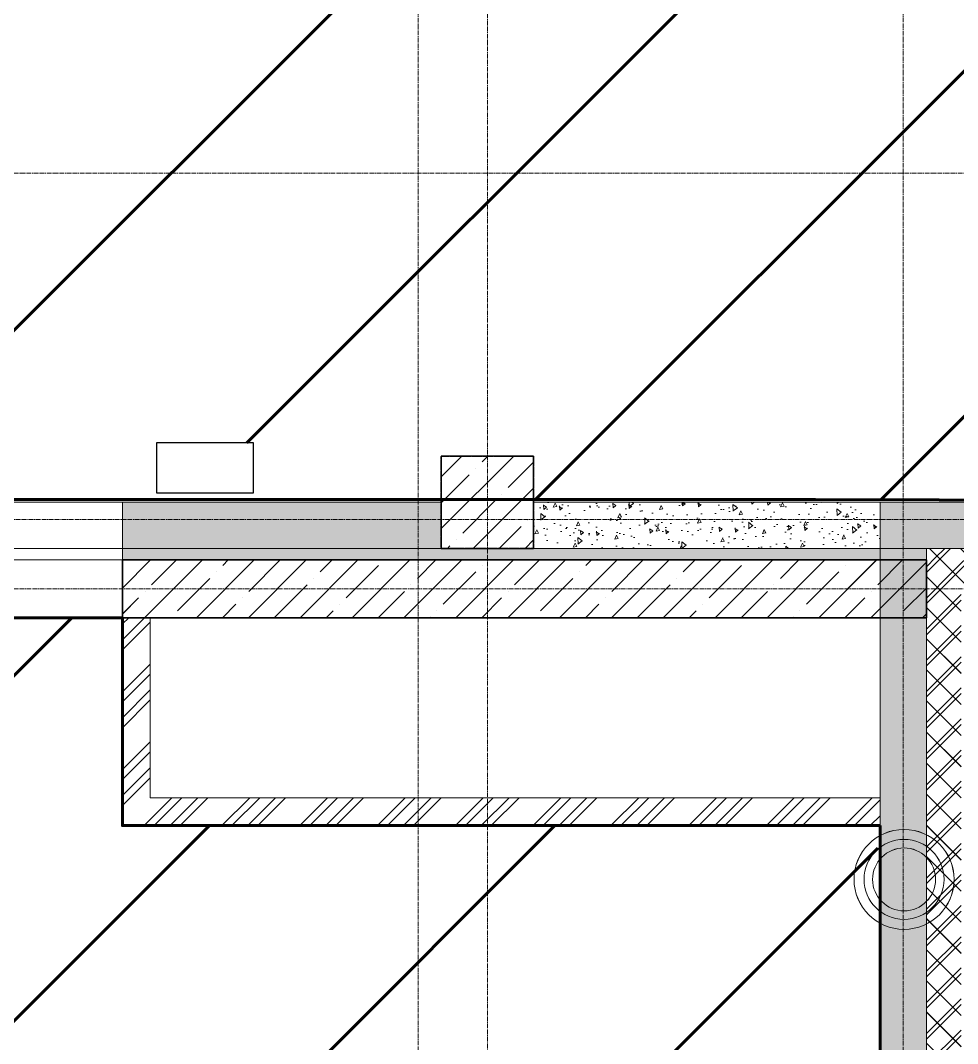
# Model space of a CAD drawing. Header units: millimetres. Extents: x 470010 to 1231400, y -134005 to 421770.
# Drawn here: x 689152 to 693208, y -27180 to -22750 of the extents above; entities that cross this region are included whole.
import ezdxf
from ezdxf.enums import TextEntityAlignment as Align

# ---------------------------------------------------------------- set-up
doc = ezdxf.new("R2010")
doc.units = ezdxf.units.MM
doc.linetypes.add('CENTER2', pattern=[28.575, 19.05, -3.175, 3.175, -3.175])
doc.linetypes.add('HIDDEN2', pattern=[4.7625, 3.175, -1.5875])
doc.layers.get('Defpoints').update_dxf_attribs({"color": 140})
for name, color, linetype, lineweight in [('0) шп потолок', 3, 'Continuous', 60), ('АР_Колонны', 70, 'Continuous', 30), ('АР_Стены ЖБ', 7, 'Continuous', 35), ('АР_Стены кирпич', 32, 'Continuous', 20), ('АР_Стены ПЕНОблок', 52, 'Continuous', 20), ('АР_Стены_дефшов', 4, 'Continuous', 0), ('АР_Утеплитель', 31, 'Continuous', 0), ('АР_Штриховка', 8, 'Continuous', 0)]:
    doc.layers.add(name, color=color, linetype=linetype, lineweight=lineweight)
doc.layers.add('АР_Делит', color=120, linetype='Continuous', lineweight=0, plot=False)
doc.layers.add('РД_Проем', color=230, linetype='Continuous', lineweight=0, plot=False)
doc.layers.add('МАГНИТЫ', color=7, linetype='Continuous', lineweight=30, true_color=0xd100d1)
doc.layers.add('РД_Оси_100', color=7, linetype='Continuous', lineweight=0, true_color=0x525252)
doc.layers.add('РД_Витраж_вн', color=7, linetype='Continuous', true_color=0x148aff)
doc.layers.add('РД_проем_инж перемыч_подсчет', color=50, linetype='Continuous', plot=False)
doc.styles.add('style1', font='ARIALN.TTF')

# ---------------------------------------------------------------- blocks, each defined once
blk = doc.blocks.new('СОШ_2200_АР_ОСИ_М100_28.05.24')
at = {"layer": 'РД_Оси_100', "color": 251, "linetype": 'CENTER2', "true_color": 0x636466}
blk.add_line((20100, -6155), (20100, 139938.679), dxfattribs=at)
for points in [[(17850, 139938.679), (18000, 139538.679), (18000, -6194.092)], [(18300, -6196.31), (18300, 139538.679), (18450, 139938.679)], [(119910, 70200), (-5954.958, 70200)], [(95715.503, 68700), (-5454.958, 68700), (-5954.958, 68850)], [(78274.959, 68400), (-5454.958, 68400), (-5954.958, 68250)]]:
    blk.add_lwpolyline(points, dxfattribs=at)
blk = doc.blocks.new('A$C9108343f')
at = {"layer": 'АР_Штриховка', "linetype": 'Continuous', "lineweight": 0, "true_color": 0x000000}
h = blk.add_hatch(dxfattribs=at)
h.set_pattern_fill('AR-CONC', color=18, angle=45, style=0)
h.set_pattern_definition([(95, (-63444.08, -115658.25), (140.09465, 117.55338), [19.05, -209.55]), (40, (-63444.08, -115658.25), (-160.01845, 110.17673), [15.24, -167.64058]), (145.45144, (-63432.4, -115648.45), (-19.9238, 227.7301), [16.19001, -178.09024]), (91.1842, (-63480, -115622.33), (221.41024, 161.95341), [28.575, -314.325]), (141.63556, (-63461.55, -115608.83), (-7.08662, 342.82676), [24.28502, -267.1356]), (36.18415, (-63480, -115622.33), (-7.0866, 342.82676), [22.85997, -251.45973]), (66, (-63453.06, -115613.35), (179.51998, 34.89515), [19.05, -209.55]), (11, (-63453.06, -115613.35), (-86.53993, 173.9412), [15.24, -167.64]), (116.451445, (-63438.1, -115610.44), (92.98005, 208.83634), [16.19001, -178.08994]), (82.5, (-63444.08, -115658.25), (-57.60547, 61.973414), [0, -165.608, 0, -170.18, 0, -168.275]), (52.5, (-63444.08, -115658.25), (-23.589727, 118.087), [0, -97.028, 0, -161.798, 0, -64.135]), (12.5, (-63484.135, -115698.3), (99.927863, 91.826196), [0, -63.5, 0, -198.12, 0, -262.89]), (2.5, (-63502.1, -115716.26), (86.763904, 122.72239), [0, -82.55, 0, -131.572, 0, -186.69])])
h.paths.add_polyline_path([(25255, 75330), (25255, 75530), (23875, 75530), (23875, 75330)], flags=0)
h.paths.add_polyline_path([(21875, 75330), (21875, 75530), (19880, 75530), (19880, 75330)], flags=0)
h = blk.add_hatch(dxfattribs=at)
h.set_pattern_fill('AR-CONC', color=18, angle=45, style=0)
h.set_pattern_definition([(95, (-63444.08, -115658.25), (140.09465, 117.55338), [19.05, -209.55]), (40, (-63444.08, -115658.25), (-160.01845, 110.17673), [15.24, -167.64058]), (145.45144, (-63432.4, -115648.45), (-19.9238, 227.7301), [16.19001, -178.09024]), (91.1842, (-63480, -115622.33), (221.41024, 161.95341), [28.575, -314.325]), (141.63556, (-63461.55, -115608.83), (-7.08662, 342.82676), [24.28502, -267.1356]), (36.18415, (-63480, -115622.33), (-7.0866, 342.82676), [22.85997, -251.45973]), (66, (-63453.06, -115613.35), (179.51998, 34.89515), [19.05, -209.55]), (11, (-63453.06, -115613.35), (-86.53993, 173.9412), [15.24, -167.64]), (116.451445, (-63438.1, -115610.44), (92.98005, 208.83634), [16.19001, -178.08994]), (82.5, (-63444.08, -115658.25), (-57.60547, 61.973414), [0, -165.608, 0, -170.18, 0, -168.275]), (52.5, (-63444.08, -115658.25), (-23.589727, 118.087), [0, -97.028, 0, -161.798, 0, -64.135]), (12.5, (-63484.135, -115698.3), (99.927863, 91.826196), [0, -63.5, 0, -198.12, 0, -262.89]), (2.5, (-63502.1, -115716.26), (86.763904, 122.72239), [0, -82.55, 0, -131.572, 0, -186.69])])
h.paths.add_polyline_path([(27155, 75330), (27155, 75530), (25655, 75530), (25655, 75330)], flags=0)
h = blk.add_hatch(dxfattribs=at)
h.set_pattern_fill('AR-CONC', color=18, style=0)
h.set_pattern_definition([(50, (-63444.08, -115658.25), (182.18467, -15.93909), [19.05, -209.55]), (355, (-63444.08, -115658.25), (-35.24342, 191.05685), [15.24, -167.64058]), (100.451445, (-63428.9, -115659.58), (146.94125, 175.11775), [16.19001, -178.09024]), (46.1842, (-63444.08, -115607.45), (271.07904, -42.04233), [28.575, -314.325]), (96.63556, (-63421.5, -115610.95), (237.40413, 247.42612), [24.28502, -267.1356]), (351.18415, (-63444.08, -115607.45), (237.40413, 247.42612), [22.85997, -251.45973]), (21, (-63418.68, -115620.15), (151.61439, -102.2652), [19.05, -209.55]), (326, (-63418.68, -115620.15), (61.80203, 184.18797), [15.24, -167.64]), (71.451445, (-63406.05, -115628.67), (213.41642, 81.92277), [16.19001, -178.08994]), (37.5, (-63444.08, -115658.25), (3.088603, 84.555039), [0, -165.608, 0, -170.18, 0, -168.275]), (7.5, (-63444.08, -115658.25), (66.819663, 100.180575), [0, -97.028, 0, -161.798, 0, -64.135]), (327.5, (-63500.725, -115658.25), (135.590595, -5.728744), [0, -63.5, 0, -198.12, 0, -262.89]), (317.5, (-63526.13, -115658.25), (148.12918, 25.42649), [0, -82.55, 0, -131.572, 0, -186.69])])
h.paths.add_polyline_path([(52655, 75330), (52855, 75530), (27155, 75530), (27355, 75330)], flags=0)
h = blk.add_hatch(dxfattribs=at)
h.set_pattern_fill('AR-CONC', color=18, angle=-360, style=0)
h.set_pattern_definition([(50, (-63444.08, -115658.25), (182.18467, -15.93909), [19.05, -209.55]), (355, (-63444.08, -115658.25), (-35.24342, 191.05685), [15.24, -167.64058]), (100.45144, (-63428.9, -115659.58), (146.94125, 175.11775), [16.19001, -178.09024]), (46.1842, (-63444.08, -115607.45), (271.07904, -42.04233), [28.575, -314.325]), (96.63556, (-63421.5, -115610.95), (237.40413, 247.42612), [24.28502, -267.1356]), (351.18415, (-63444.08, -115607.45), (237.40413, 247.42612), [22.85997, -251.45973]), (21, (-63418.68, -115620.15), (151.61439, -102.2652), [19.05, -209.55]), (326, (-63418.68, -115620.15), (61.80203, 184.18797), [15.24, -167.64]), (71.451445, (-63406.05, -115628.67), (213.41642, 81.92277), [16.19001, -178.08994]), (37.5, (-63444.08, -115658.25), (3.088603, 84.555039), [0, -165.608, 0, -170.18, 0, -168.275]), (7.5, (-63444.08, -115658.25), (66.819663, 100.180575), [0, -97.028, 0, -161.798, 0, -64.135]), (327.5, (-63500.725, -115658.25), (135.590595, -5.728744), [0, -63.5, 0, -198.12, 0, -262.89]), (317.5, (-63526.13, -115658.25), (148.12918, 25.42649), [0, -82.55, 0, -131.572, 0, -186.69])])
h.paths.add_polyline_path([(27355, 75330), (27155, 75530), (27155, 40455), (27355, 40455)], flags=0)
h = blk.add_hatch(dxfattribs=at)
h.set_pattern_fill('HONEY', color=18, scale=10, angle=-360, style=0)
h.set_pattern_definition([(5e-12, (-63444.083, -115658.25), (47.625, 27.4963065), [31.75, -63.5]), (120, (-63444.083, -115658.25), (-47.625, 27.4963066), [31.75, -63.5]), (60, (-63444.083, -115658.25), (1e-07, 54.992613), [-63.5, 31.75])])
h.paths.add_polyline_path([(19880, 75330), (19930, 75280), (21875, 75280), (21875, 75330)], flags=0)
h.paths.add_polyline_path([(23875, 75330), (23875, 75280), (27355, 75280), (27355, 75330)], flags=0)
h = blk.add_hatch(dxfattribs=at)
h.set_pattern_fill('ANSI37', color=18, scale=30, style=0)
h.set_pattern_definition([(45, (-63444.08, -115658.25), (-67.35192, 67.35192), []), (135, (-63444.08, -115658.25), (-67.35192, -67.35192), [])])
h.paths.add_polyline_path([(52505, 75180), (52655, 75330), (27355, 75330), (27505, 75180)], flags=0)
h = blk.add_hatch(dxfattribs=at)
h.set_pattern_fill('ANSI37', color=18, scale=30, angle=-360, style=0)
h.set_pattern_definition([(45, (-63444.08, -115658.25), (-67.35192, 67.35192), []), (135, (-63444.08, -115658.25), (-67.35192, -67.35192), [])])
h.paths.add_polyline_path([(27505, 75180), (27355, 75330), (27355, 40455), (27505, 40455)], flags=0)
h = blk.add_hatch(dxfattribs=at)
h.set_pattern_fill('ANSI32', color=18, scale=25, style=0)
h.set_pattern_definition([(45, (-63444.08, -115658.25), (-168.3798, 168.3798), []), (45, (-63331.83, -115658.25), (-168.3798, 168.3798), [])])
h.paths.add_polyline_path([(23875, 74130), (23995, 74250), (23995, 75030), (23875, 75030)], flags=0)
h = blk.add_hatch(dxfattribs=at)
h.set_pattern_fill('ANSI32', color=18, scale=25, angle=360, style=0)
h.set_pattern_definition([(45, (-63444.08, -115658.25), (-168.3798, 168.3798), []), (45, (-63331.83, -115658.25), (-168.3798, 168.3798), [])])
h.paths.add_polyline_path([(27155, 74130), (27155, 74250), (23995, 74250), (23875, 74130)], flags=0)
at = {"layer": '0) шп потолок'}
for points in [[(19880, 85035), (19880, 75541.2), (26875, 75541.2)], [(26875, 84175), (32335, 84175), (32335, 78235), (34655, 78235), (34655, 75830), (34555, 75830), (34555, 75530), (31555, 75530), (31555, 75730), (31155, 75730), (31155, 75530), (26875, 75541.2)], [(21100, 70530), (21100, 75030), (23875, 75030)], [(23875, 75030), (23875, 74130), (27155, 74130)], [(27155, 74130), (27155, 70530)]]:
    blk.add_lwpolyline(points, dxfattribs=at)
at = {"layer": 'АР_Делит', "color": 18, "true_color": 0x000000}
for radius in [216.3, 173, 136.2]:
    blk.add_circle((27258.3, 73896.9), radius, dxfattribs=at)
at = {"layer": 'АР_Колонны', "color": 18, "linetype": 'HIDDEN2', "lineweight": 25, "true_color": 0x000000}
for p, q in [((25255, 75730), (25655, 75730)), ((25255, 75330), (25255, 75730)), ((25655, 75730), (25655, 75330)), ((25655, 75330), (25255, 75330))]:
    blk.add_line(p, q, dxfattribs=at)
at = {"layer": 'АР_Колонны', "color": 18, "linetype": 'Continuous', "lineweight": 15, "true_color": 0x000000}
for p, q in [((25655, 75730), (25255, 75730)), ((25255, 75730), (25255, 75330)), ((25655, 75730), (25255, 75730)), ((25255, 75730), (25255, 75330)), ((25655, 75330), (25655, 75730)), ((25655, 75330), (25655, 75730)), ((25255, 75330), (25655, 75330)), ((25255, 75330), (25655, 75330))]:
    blk.add_line(p, q, dxfattribs=at)
at = {"layer": 'АР_Стены ЖБ', "color": 18, "linetype": 'Continuous', "lineweight": 30, "true_color": 0x000000}
for p, q in [((25655, 75730), (25255, 75730)), ((25255, 75730), (25255, 75330)), ((25655, 75330), (25655, 75730)), ((25255, 75330), (25655, 75330))]:
    blk.add_line(p, q, dxfattribs=at)
at = {"layer": 'АР_Стены ЖБ', "color": 18, "linetype": 'Continuous', "lineweight": 35, "true_color": 0x000000}
for p, q in [((27355, 75280), (23875, 75280)), ((23875, 75280), (23875, 75030)), ((27355, 75030), (27355, 75280)), ((23875, 75030), (27355, 75030))]:
    blk.add_line(p, q, dxfattribs=at)
at = {"layer": 'АР_Стены кирпич', "color": 18, "linetype": 'Continuous', "lineweight": 20, "true_color": 0x000000}
for p, q in [((23995, 75030), (23875, 75030)), ((23875, 75030), (23875, 74130)), ((23995, 74250), (23995, 75030)), ((27155, 74250), (23995, 74250)), ((27155, 74130), (27155, 74250)), ((23875, 74130), (27155, 74130))]:
    blk.add_line(p, q, dxfattribs=at)
at = {"layer": 'АР_Стены ПЕНОблок', "color": 18, "linetype": 'Continuous', "lineweight": 20, "true_color": 0x000000}
for p, q in [((25255, 75530), (23875, 75530)), ((23875, 75530), (23875, 75330)), ((25255, 75330), (25255, 75530)), ((27155, 75530), (25655, 75530)), ((25655, 75530), (25655, 75330)), ((52855, 75530), (27155, 75530)), ((27155, 75530), (27155, 40455)), ((27155, 75330), (27155, 75530)), ((23875, 75330), (25255, 75330)), ((25655, 75330), (27155, 75330)), ((27355, 75330), (52655, 75330)), ((27355, 40455), (27355, 75330))]:
    blk.add_line(p, q, dxfattribs=at)
at = {"layer": 'АР_Стены_дефшов', "color": 18, "linetype": 'Continuous', "lineweight": 15, "true_color": 0x000000}
for p, q in [((21875, 75330), (23875, 75330)), ((21875, 75280), (23875, 75280))]:
    blk.add_line(p, q, dxfattribs=at)
at = {"layer": 'АР_Стены_дефшов', "color": 18, "linetype": 'Continuous', "lineweight": 0, "true_color": 0x000000}
for p, q in [((23875, 75330), (23875, 75280)), ((27355, 75330), (23875, 75330)), ((27355, 75280), (27355, 75330)), ((23875, 75280), (27355, 75280))]:
    blk.add_line(p, q, dxfattribs=at)
at = {"layer": 'АР_Утеплитель', "color": 18, "linetype": 'Continuous', "lineweight": 0, "true_color": 0x000000}
for p, q in [((52655, 75330), (27355, 75330)), ((27355, 75330), (27355, 40455))]:
    blk.add_line(p, q, dxfattribs=at)
at = {"layer": 'АР_Штриховка', "color": 18, "linetype": 'Continuous', "lineweight": 5, "true_color": 0x000000}
for p, q in [((25255, 75640.2), (25344.7, 75730)), ((25255, 75415.7), (25569.3, 75730)), ((25432.4, 75705.4), (25457, 75730)), ((25404.3, 75677.3), (25404.3, 75677.3)), ((25544.6, 75593.1), (25655, 75703.5)), ((25255, 75528), (25376.3, 75649.3)), ((25393.8, 75330), (25655, 75591.2)), ((25348.2, 75396.7), (25488.5, 75537)), ((25516.6, 75565.1), (25516.6, 75565.1)), ((25628.8, 75452.8), (25628.8, 75452.8)), ((25506, 75330), (25600.8, 75424.8)), ((25320.1, 75368.6), (25320.1, 75368.6)), ((25618.3, 75330), (25655, 75366.7)), ((25281.5, 75330), (25292.1, 75340.6)), ((23875, 75158.2), (23996.7, 75280)), ((23971.2, 75030), (24221.2, 75280)), ((24001.2, 75172.2), (24109, 75280)), ((24195.7, 75030), (24445.7, 75280)), ((24309.9, 75256.4), (24333.5, 75280)), ((24420.2, 75030), (24670.2, 75280)), ((24422.1, 75144.1), (24558, 75280)), ((24644.7, 75030), (24894.7, 75280)), ((24730.8, 75228.3), (24782.5, 75280)), ((24869.2, 75030), (25119.2, 75280)), ((25093.8, 75030), (25343.8, 75280)), ((25151.8, 75200.3), (25231.5, 75280)), ((25318.3, 75030), (25568.3, 75280)), ((25542.8, 75030), (25792.8, 75280)), ((25572.7, 75172.2), (25680.5, 75280)), ((25767.3, 75030), (26017.3, 75280)), ((25881.4, 75256.4), (25905, 75280)), ((25991.8, 75030), (26241.8, 75280)), ((25993.7, 75144.1), (26129.5, 75280)), ((26216.3, 75030), (26466.3, 75280)), ((26302.4, 75228.3), (26354, 75280)), ((26440.8, 75030), (26690.8, 75280)), ((26665.3, 75030), (26915.3, 75280)), ((26723.3, 75200.3), (26803, 75280)), ((26889.8, 75030), (27139.8, 75280)), ((27114.3, 75030), (27355, 75270.6)), ((27144.3, 75172.2), (27252.1, 75280)), ((24281.8, 75228.3), (24281.8, 75228.3)), ((24843.1, 75116.1), (24983.4, 75256.4)), ((25264, 75088), (25404.3, 75228.3)), ((25432.4, 75256.4), (25432.4, 75256.4)), ((25853.3, 75228.3), (25853.3, 75228.3)), ((26414.6, 75116.1), (26554.9, 75256.4)), ((26835.6, 75088), (26975.9, 75228.3)), ((27003.9, 75256.4), (27003.9, 75256.4)), ((24113.4, 75059.9), (24253.7, 75200.3)), ((24702.7, 75200.3), (24702.7, 75200.3)), ((25685, 75059.9), (25825.3, 75200.3)), ((26274.3, 75200.3), (26274.3, 75200.3)), ((23973.1, 75144.1), (23973.1, 75144.1)), ((24534.4, 75031.9), (24674.7, 75172.2)), ((24981.5, 75030), (25095.6, 75144.1)), ((25123.7, 75172.2), (25123.7, 75172.2)), ((25544.6, 75144.1), (25544.6, 75144.1)), ((26105.9, 75031.9), (26246.2, 75172.2)), ((26553, 75030), (26667.2, 75144.1)), ((26695.2, 75172.2), (26695.2, 75172.2)), ((27116.2, 75144.1), (27116.2, 75144.1)), ((27256.5, 75059.9), (27355, 75158.4)), ((23875, 75046), (23945, 75116.1)), ((24308, 75030), (24366, 75088)), ((24394, 75116.1), (24394, 75116.1)), ((24815, 75088), (24815, 75088)), ((25430.5, 75030), (25516.6, 75116.1)), ((25879.5, 75030), (25937.5, 75088)), ((25965.6, 75116.1), (25965.6, 75116.1)), ((26386.5, 75088), (26386.5, 75088)), ((27002.1, 75030), (27088.1, 75116.1)), ((24757, 75030), (24786.9, 75059.9)), ((25235.9, 75059.9), (25235.9, 75059.9)), ((26328.5, 75030), (26358.5, 75059.9)), ((26807.5, 75059.9), (26807.5, 75059.9)), ((27338.8, 75030), (27355, 75046.1)), ((24085.4, 75031.9), (24085.4, 75031.9)), ((25206, 75030), (25207.9, 75031.9)), ((25656.9, 75031.9), (25656.9, 75031.9)), ((26777.6, 75030), (26779.4, 75031.9)), ((27228.4, 75031.9), (27228.4, 75031.9))]:
    blk.add_line(p, q, dxfattribs=at)
at = {"layer": 'МАГНИТЫ', "color": 18, "true_color": 0x000000}
for p, q in [((24442.1, 75786.7), (24022.4, 75786.7)), ((24022.4, 75786.7), (24022.4, 75570)), ((24442.1, 75570), (24442.1, 75786.7)), ((24022.4, 75570), (24442.1, 75570))]:
    blk.add_line(p, q, dxfattribs=at)
at = {"layer": 'РД_Витраж_вн', "color": 18, "linetype": 'Continuous', "lineweight": 15, "true_color": 0x000000}
for p, q in [((23875, 75530), (21875, 75530)), ((23875, 75330), (21875, 75330))]:
    blk.add_line(p, q, dxfattribs=at)
at = {"layer": 'РД_Проем', "color": 18, "linetype": 'Continuous', "lineweight": 15, "true_color": 0x000000}
for p, q in [((23875, 75530), (21875, 75530)), ((23875, 75330), (21875, 75330))]:
    blk.add_line(p, q, dxfattribs=at)
at = {"layer": 'РД_проем_инж перемыч_подсчет', "color": 18, "linetype": 'Continuous', "lineweight": 15, "true_color": 0x000000}
for p, q in [((24074.8, 75530), (21674.8, 75530)), ((24074.8, 75330), (21674.8, 75330))]:
    blk.add_line(p, q, dxfattribs=at)
at = {"layer": 'РД_Оси_100'}
blk.add_blockref('СОШ_2200_АР_ОСИ_М100_28.05.24', (7155, 6755), dxfattribs=at)
at = {"layer": 'Defpoints', "color": 18, "true_color": 0x000000, "style": 'style1'}
for p in [(143949.3, 316089.1), (143975, 281639.5), (143890.4, 273244.7), (143840, 264276.8), (143967.8, 254892.4), (12252, 104178.1), (12382.6, 96023.1)]:
    blk.add_attdef('АР-ПОМЕЩЕНИЕ:НАИМЕНОВАНИЕ', text='', height=100, dxfattribs=at).set_placement(p, align=Align.MIDDLE)
at = {"layer": 'Defpoints', "color": 18, "true_color": 0x000000, "style": 'style1', "flags": 8}
for p in [(143951.3, 279099.1), (143848.3, 269251.1), (143875.3, 260094.2), (144049.7, 250824.7), (163419.3, 238153.4), (155897.5, 237966), (183037.2, 237966), (143342.9, 237876.2)]:
    blk.add_attdef('АР-ПОМЕЩЕНИЕ:НАИМЕНОВАНИЕ', text='', height=100, dxfattribs=at).set_placement(p, align=Align.MIDDLE)

msp = doc.modelspace()

# ---------------------------------------------------------------- hatches: boundary and pattern name
at = {"layer": '0) шп потолок'}
h = msp.add_hatch(dxfattribs=at)
h.set_pattern_fill('ANSI31', color=3, scale=333)
h.paths.add_polyline_path([(698053.57, -16191.252), (692593.57, -16191.252), (692593.57, -8731.242), (687973.944, -8731.242), (687973.944, -15331.242), (686493.57, -15331.242), (686493.57, -16471.242), (685598.618, -16471.242), (685598.618, -17211.242), (685691.488, -17211.242), (685673.57, -17229.16), (685673.57, -17611.242), (685618.97, -22866.242), (686493.57, -22866.242), (686493.57, -23331.242), (686493.57, -23386.205), (686493.57, -23986.205), (686493.57, -24171.223), (686493.57, -24825.077), (687115.659, -24825.077), (687115.659, -24604.549), (687535.333, -24604.549), (687535.333, -24825.077), (689741.04, -24825.077), (689741.04, -24579.548), (690160.714, -24579.548), (690160.714, -24825.077), (690973.57, -24825.077), (690973.57, -24636.238), (691400.117, -24636.238), (691373.57, -24662.785), (691373.57, -24825.077), (692593.57, -24825.077), (696872.757, -24836.238), (696873.57, -24836.238), (696873.57, -24636.24), (697273.57, -24636.24), (697273.57, -24836.238), (700273.57, -24836.238), (700273.57, -24536.242), (700368.115, -24536.242), (700373.57, -24530.787), (700373.57, -22131.242), (698053.57, -22131.242)])
h.paths.add_polyline_path([(696875.655, -20911.242), (696875.655, -20511.242), (697275.655, -20511.242), (697275.655, -20911.242)], flags=16)
h.paths.add_polyline_path([(691373.57, -20846.176), (691308.503, -20911.242), (691373.57, -20911.242)], flags=0)
h.paths.add_polyline_path([(691373.57, -20733.922), (691196.25, -20911.242), (691373.57, -20911.242)], flags=0)
h.paths.add_polyline_path([(691373.57, -20511.242), (691371.744, -20511.242), (690973.57, -20909.416), (690973.57, -20911.242), (691373.57, -20911.242)], flags=16)
h.paths.add_polyline_path([(691373.57, -20511.242), (691147.237, -20511.242), (690973.57, -20684.91), (690973.57, -20911.242), (691373.57, -20911.242)], flags=0)
h.paths.add_polyline_path([(691373.571, -20591.242), (691573.553, -20591.242), (691573.553, -20831.242), (691373.571, -20831.242), (691373.571, -20911.242), (691653.553, -20911.242), (691653.553, -20511.242), (691373.571, -20511.242)], flags=16)
h.paths.add_polyline_path([(691034.984, -20511.242), (690973.57, -20572.656), (690973.57, -20511.242)], flags=0)
h.paths.add_polyline_path([(691371.485, -14911.242), (690971.485, -14911.242), (690971.485, -14511.242), (691371.485, -14511.242)], flags=16)
h.paths.add_polyline_path([(691373.57, -10611.242), (690944.449, -10611.242), (690973.57, -10582.121), (690973.57, -10211.242), (691373.57, -10211.242)], flags=16)
h.paths.add_polyline_path([(691373.57, -10611.242), (690973.57, -10611.242), (690973.57, -10211.242), (691373.57, -10211.242)], flags=16)
h = msp.add_hatch(dxfattribs=at)
h.set_pattern_fill('ANSI31', color=3, scale=333)
h.paths.add_polyline_path([(685063.57, -43411.242), (685063.57, -42811.242), (685063.57, -42611.242), (685063.57, -42011.242), (685063.57, -41861.242), (685063.57, -40961.242), (685063.57, -39861.242), (685063.57, -39651.242), (685063.57, -38161.242), (685063.57, -37586.487), (684843.57, -37586.487), (684843.57, -37296.487), (685063.57, -37296.487), (685063.57, -36061.242), (685063.57, -35161.242), (685063.57, -34061.242), (685063.57, -32711.242), (685063.57, -32521.242), (685073.57, -32301.242), (692853.57, -32301.242), (692853.57, -32011.242), (692863.047, -28611.242), (692853.57, -28611.242), (692853.57, -27711.242), (692863.831, -26236.242), (689593.57, -26236.242), (689593.57, -25336.242), (687593.57, -25336.242), (687593.57, -25336.242), (686818.57, -25336.242), (686818.57, -29836.242), (685077.58, -29836.242), (682453.57, -29836.242), (682453.57, -30256.242), (680783.57, -30256.242), (680783.57, -54091.242), (681303.57, -54091.242), (681303.57, -54504.57), (681723.244, -54504.57), (681723.244, -54721.242), (683963.896, -54721.242), (683963.896, -54504.57), (684383.57, -54504.57), (684383.57, -54721.242), (684543.57, -54721.242), (684543.57, -54091.242), (684543.57, -52221.242), (685063.57, -52221.242), (685063.57, -51311.242), (685063.57, -50111.242), (685063.57, -49811.242), (685063.57, -46911.242), (685063.57, -46311.242), (685063.57, -45411.242)])
at = {"layer": 'АР_Штриховка', "linetype": 'Continuous', "lineweight": 0, "true_color": 0x000000}
h = msp.add_hatch(dxfattribs=at)
h.set_pattern_fill('AR-CONC', color=18, angle=45, style=0)
h.set_pattern_definition([(95, (602274.53, -216024.49), (140.09465, 117.55338), [19.05, -209.55]), (40, (602274.53, -216024.5), (-160.01845, 110.17673), [15.24, -167.64058]), (145.45144, (602286.2, -216014.7), (-19.9238, 227.7301), [16.19001, -178.09024]), (91.1842, (602238.6, -215988.57), (221.41024, 161.95341), [28.575, -314.325]), (141.63556, (602257.06, -215975.07), (-7.08662, 342.82676), [24.28502, -267.1356]), (36.18415, (602238.6, -215988.57), (-7.0866, 342.82676), [22.85997, -251.45973]), (66, (602265.55, -215979.59), (179.51998, 34.89515), [19.05, -209.55]), (11, (602265.55, -215979.59), (-86.53993, 173.9412), [15.24, -167.64]), (116.451445, (602280.51, -215976.68), (92.98005, 208.83634), [16.19001, -178.08994]), (82.5, (602274.53, -216024.49), (-57.60547, 61.973414), [0, -165.608, 0, -170.18, 0, -168.275]), (52.5, (602274.53, -216024.49), (-23.589727, 118.087), [0, -97.028, 0, -161.798, 0, -64.135]), (12.5, (602234.48, -216064.544), (99.927863, 91.826196), [0, -63.5, 0, -198.12, 0, -262.89]), (2.5, (602216.52, -216082.5), (86.763904, 122.72239), [0, -82.55, 0, -131.572, 0, -186.69])])
h.paths.add_polyline_path([(690973.57, -25036.237), (690973.57, -24836.237), (689593.57, -24836.237), (689593.57, -25036.237)], flags=0)
h.paths.add_polyline_path([(687593.57, -25036.236), (687593.57, -24836.236), (685598.618, -24836.235), (685598.618, -25036.235)], flags=0)
h = msp.add_hatch(dxfattribs=at)
h.set_pattern_fill('AR-CONC', color=18, angle=45, style=0)
h.set_pattern_definition([(95, (602274.53, -216024.49), (140.09465, 117.55338), [19.05, -209.55]), (40, (602274.53, -216024.5), (-160.01845, 110.17673), [15.24, -167.64058]), (145.45144, (602286.2, -216014.7), (-19.9238, 227.7301), [16.19001, -178.09024]), (91.1842, (602238.6, -215988.57), (221.41024, 161.95341), [28.575, -314.325]), (141.63556, (602257.06, -215975.07), (-7.08662, 342.82676), [24.28502, -267.1356]), (36.18415, (602238.6, -215988.57), (-7.0866, 342.82676), [22.85997, -251.45973]), (66, (602265.55, -215979.59), (179.51998, 34.89515), [19.05, -209.55]), (11, (602265.55, -215979.59), (-86.53993, 173.9412), [15.24, -167.64]), (116.451445, (602280.51, -215976.68), (92.98005, 208.83634), [16.19001, -178.08994]), (82.5, (602274.53, -216024.49), (-57.60547, 61.973414), [0, -165.608, 0, -170.18, 0, -168.275]), (52.5, (602274.53, -216024.49), (-23.589727, 118.087), [0, -97.028, 0, -161.798, 0, -64.135]), (12.5, (602234.48, -216064.544), (99.927863, 91.826196), [0, -63.5, 0, -198.12, 0, -262.89]), (2.5, (602216.52, -216082.5), (86.763904, 122.72239), [0, -82.55, 0, -131.572, 0, -186.69])])
h.paths.add_polyline_path([(692873.57, -25036.235), (692873.57, -24836.235), (691373.57, -24836.235), (691373.57, -25036.235)], flags=0)
h = msp.add_hatch(dxfattribs=at)
h.set_pattern_fill('AR-CONC', color=18, style=0)
h.set_pattern_definition([(50, (602274.53, -216024.49), (182.18467, -15.93909), [19.05, -209.55]), (355, (602274.53, -216024.5), (-35.24342, 191.05685), [15.24, -167.64058]), (100.451445, (602289.71, -216025.82), (146.94125, 175.11775), [16.19001, -178.09024]), (46.1842, (602274.53, -215973.7), (271.07904, -42.04233), [28.575, -314.325]), (96.63556, (602297.12, -215977.2), (237.40413, 247.42612), [24.28502, -267.1356]), (351.18415, (602274.53, -215973.7), (237.40413, 247.42612), [22.85997, -251.45973]), (21, (602299.93, -215986.39), (151.61439, -102.2652), [19.05, -209.55]), (326, (602299.93, -215986.4), (61.80203, 184.18797), [15.24, -167.64]), (71.451445, (602312.56, -215994.91), (213.41642, 81.92277), [16.19001, -178.08994]), (37.5, (602274.53, -216024.49), (3.088603, 84.555039), [0, -165.608, 0, -170.18, 0, -168.275]), (7.5, (602274.53, -216024.49), (66.819663, 100.180575), [0, -97.028, 0, -161.798, 0, -64.135]), (327.5, (602217.89, -216024.49), (135.590595, -5.728744), [0, -63.5, 0, -198.12, 0, -262.89]), (317.5, (602192.49, -216024.49), (148.12918, 25.42649), [0, -82.55, 0, -131.572, 0, -186.69])])
h.paths.add_polyline_path([(718373.57, -25036.238), (718573.57, -24836.238), (692873.57, -24836.238), (693073.57, -25036.238)], flags=0)
h = msp.add_hatch(dxfattribs=at)
h.set_pattern_fill('AR-CONC', color=18, angle=-360, style=0)
h.set_pattern_definition([(50, (602274.53, -216024.49), (182.18467, -15.93909), [19.05, -209.55]), (355, (602274.53, -216024.5), (-35.24342, 191.05685), [15.24, -167.64058]), (100.45144, (602289.71, -216025.82), (146.94125, 175.11775), [16.19001, -178.09024]), (46.1842, (602274.53, -215973.7), (271.07904, -42.04233), [28.575, -314.325]), (96.63556, (602297.12, -215977.2), (237.40413, 247.42612), [24.28502, -267.1356]), (351.18415, (602274.53, -215973.7), (237.40413, 247.42612), [22.85997, -251.45973]), (21, (602299.93, -215986.39), (151.61439, -102.2652), [19.05, -209.55]), (326, (602299.93, -215986.4), (61.80203, 184.18797), [15.24, -167.64]), (71.451445, (602312.56, -215994.91), (213.41642, 81.92277), [16.19001, -178.08994]), (37.5, (602274.53, -216024.49), (3.088603, 84.555039), [0, -165.608, 0, -170.18, 0, -168.275]), (7.5, (602274.53, -216024.49), (66.819663, 100.180575), [0, -97.028, 0, -161.798, 0, -64.135]), (327.5, (602217.89, -216024.49), (135.590595, -5.728744), [0, -63.5, 0, -198.12, 0, -262.89]), (317.5, (602192.49, -216024.49), (148.12918, 25.42649), [0, -82.55, 0, -131.572, 0, -186.69])])
h.paths.add_polyline_path([(693073.57, -25036.238), (692873.57, -24836.238), (692873.57, -59911.242), (693073.57, -59911.242)], flags=0)
h = msp.add_hatch(dxfattribs=at)
h.set_pattern_fill('HONEY', color=18, scale=10, angle=-360, style=0)
h.set_pattern_definition([(5e-12, (602274.53, -216024.492), (47.625, 27.4963065), [31.75, -63.5]), (120, (602274.53, -216024.492), (-47.625, 27.4963066), [31.75, -63.5]), (60, (602274.53, -216024.492), (1e-07, 54.992613), [-63.5, 31.75])])
h.paths.add_polyline_path([(685598.57, -25036.242), (685648.57, -25086.242), (687593.57, -25086.242), (687593.57, -25036.242)], flags=0)
h.paths.add_polyline_path([(689593.57, -25036.242), (689593.57, -25086.242), (693073.57, -25086.242), (693073.57, -25036.242)], flags=0)
h = msp.add_hatch(dxfattribs=at)
h.set_pattern_fill('ANSI37', color=18, scale=30, style=0)
h.set_pattern_definition([(45, (602274.53, -216024.49), (-67.35192, 67.35192), []), (135, (602274.53, -216024.49), (-67.35192, -67.35192), [])])
h.paths.add_polyline_path([(718223.57, -25186.238), (718373.57, -25036.238), (693073.57, -25036.238), (693223.57, -25186.238)], flags=0)
h = msp.add_hatch(dxfattribs=at)
h.set_pattern_fill('ANSI37', color=18, scale=30, angle=-360, style=0)
h.set_pattern_definition([(45, (602274.53, -216024.49), (-67.35192, 67.35192), []), (135, (602274.53, -216024.49), (-67.35192, -67.35192), [])])
h.paths.add_polyline_path([(693223.57, -25186.238), (693073.57, -25036.238), (693073.57, -59911.242), (693223.57, -59911.242)], flags=0)
h = msp.add_hatch(dxfattribs=at)
h.set_pattern_fill('ANSI32', color=18, scale=25, style=0)
h.set_pattern_definition([(45, (602274.53, -216024.5), (-168.3798, 168.3798), []), (45, (602386.78, -216024.5), (-168.3798, 168.3798), [])])
h.paths.add_polyline_path([(689593.57, -26236.242), (689713.57, -26116.242), (689713.57, -25336.242), (689593.57, -25336.242)], flags=0)
h = msp.add_hatch(dxfattribs=at)
h.set_pattern_fill('ANSI32', color=18, scale=25, angle=360, style=0)
h.set_pattern_definition([(45, (602274.53, -216024.5), (-168.3798, 168.3798), []), (45, (602386.78, -216024.5), (-168.3798, 168.3798), [])])
h.paths.add_polyline_path([(692873.57, -26236.242), (692873.57, -26116.242), (689713.57, -26116.242), (689593.57, -26236.242)], flags=0)

# ---------------------------------------------------------------- linework, layer by layer
at = {"layer": '0) шп потолок'}
for points in [[(685598.618, -15331.242), (685598.618, -24825.077), (692593.57, -24825.077)], [(692593.57, -16191.252), (698053.57, -16191.252), (698053.57, -22131.242), (700373.57, -22131.242), (700373.57, -24536.242), (700273.57, -24536.242), (700273.57, -24836.238), (697273.57, -24836.24), (697273.57, -24636.24), (696873.57, -24636.24), (696873.57, -24836.24), (692593.57, -24825.077)], [(686818.57, -29836.242), (686818.57, -25336.242), (689593.57, -25336.242)], [(689593.57, -25336.242), (689593.57, -26236.242), (692873.57, -26236.242)], [(692873.57, -26236.242), (692873.57, -29836.242)]]:
    msp.add_lwpolyline(points, dxfattribs=at)
at = {"layer": 'АР_Делит', "color": 18, "true_color": 0x000000}
for radius in [216.336, 173.036, 136.212]:
    msp.add_circle((692976.957, -26469.322), radius, dxfattribs=at)
at = {"layer": 'АР_Колонны', "color": 18, "linetype": 'HIDDEN2', "lineweight": 25, "true_color": 0x000000}
for p, q in [((690973.57, -24636.238), (691373.57, -24636.238)), ((690973.57, -25036.238), (690973.57, -24636.238)), ((691373.57, -24636.238), (691373.57, -25036.238)), ((691373.57, -25036.238), (690973.57, -25036.238))]:
    msp.add_line(p, q, dxfattribs=at)
at = {"layer": 'АР_Колонны', "color": 18, "linetype": 'Continuous', "lineweight": 15, "true_color": 0x000000}
for p, q in [((691373.57, -24636.238), (690973.57, -24636.238)), ((690973.57, -24636.238), (690973.57, -25036.238)), ((691373.57, -24636.238), (690973.57, -24636.238)), ((690973.57, -24636.238), (690973.57, -25036.238)), ((691373.57, -25036.238), (691373.57, -24636.238)), ((691373.57, -25036.238), (691373.57, -24636.238)), ((690973.57, -25036.238), (691373.57, -25036.238)), ((690973.57, -25036.238), (691373.57, -25036.238))]:
    msp.add_line(p, q, dxfattribs=at)
at = {"layer": 'АР_Стены ЖБ', "color": 18, "linetype": 'Continuous', "lineweight": 30, "true_color": 0x000000}
for p, q in [((691373.57, -24636.238), (690973.57, -24636.238)), ((690973.57, -24636.238), (690973.57, -25036.238)), ((691373.57, -25036.238), (691373.57, -24636.238)), ((690973.57, -25036.238), (691373.57, -25036.238))]:
    msp.add_line(p, q, dxfattribs=at)
at = {"layer": 'АР_Стены ЖБ', "color": 18, "linetype": 'Continuous', "lineweight": 35, "true_color": 0x000000}
for p, q in [((693073.57, -25086.242), (689593.57, -25086.242)), ((689593.57, -25086.242), (689593.57, -25336.242)), ((693073.57, -25336.242), (693073.57, -25086.242)), ((689593.57, -25336.242), (693073.57, -25336.242))]:
    msp.add_line(p, q, dxfattribs=at)
at = {"layer": 'АР_Стены кирпич', "color": 18, "linetype": 'Continuous', "lineweight": 20, "true_color": 0x000000}
for p, q in [((689713.57, -25336.242), (689593.57, -25336.242)), ((689593.57, -25336.242), (689593.57, -26236.242)), ((689713.57, -26116.242), (689713.57, -25336.242)), ((692873.57, -26116.242), (689713.57, -26116.242)), ((692873.57, -26236.242), (692873.57, -26116.242)), ((689593.57, -26236.242), (692873.57, -26236.242))]:
    msp.add_line(p, q, dxfattribs=at)
at = {"layer": 'АР_Стены ПЕНОблок', "color": 18, "linetype": 'Continuous', "lineweight": 20, "true_color": 0x000000}
for p, q in [((690973.57, -24836.237), (689593.57, -24836.237)), ((689593.57, -24836.237), (689593.57, -25036.237)), ((690973.57, -25036.237), (690973.57, -24836.237)), ((692873.57, -24836.235), (691373.57, -24836.235)), ((691373.57, -24836.235), (691373.57, -25036.235)), ((692873.57, -25036.235), (692873.57, -24836.235)), ((718573.57, -24836.238), (692873.57, -24836.238)), ((692873.57, -24836.238), (692873.57, -59911.242)), ((689593.57, -25036.237), (690973.57, -25036.237)), ((691373.57, -25036.235), (692873.57, -25036.235)), ((693073.57, -25036.238), (718373.57, -25036.238)), ((693073.57, -59911.242), (693073.57, -25036.238))]:
    msp.add_line(p, q, dxfattribs=at)
at = {"layer": 'АР_Стены_дефшов', "color": 18, "linetype": 'Continuous', "lineweight": 15, "true_color": 0x000000}
for p, q in [((687593.57, -25036.242), (689593.57, -25036.242)), ((687593.57, -25086.242), (689593.57, -25086.242))]:
    msp.add_line(p, q, dxfattribs=at)
at = {"layer": 'АР_Стены_дефшов', "color": 18, "linetype": 'Continuous', "lineweight": 0, "true_color": 0x000000}
for p, q in [((689593.57, -25036.242), (689593.57, -25086.242)), ((693073.57, -25036.242), (689593.57, -25036.242)), ((693073.57, -25086.242), (693073.57, -25036.242)), ((689593.57, -25086.242), (693073.57, -25086.242))]:
    msp.add_line(p, q, dxfattribs=at)
at = {"layer": 'АР_Утеплитель', "color": 18, "linetype": 'Continuous', "lineweight": 0, "true_color": 0x000000}
for p, q in [((718373.57, -25036.238), (693073.57, -25036.238)), ((693073.57, -25036.238), (693073.57, -59911.242))]:
    msp.add_line(p, q, dxfattribs=at)
at = {"layer": 'АР_Штриховка', "color": 18, "linetype": 'Continuous', "lineweight": 5, "true_color": 0x000000}
for p, q in [((690973.57, -24726.025), (691063.357, -24636.238)), ((690973.57, -24950.531), (691287.864, -24636.238)), ((691151.001, -24660.847), (691175.61, -24636.238)), ((691263.255, -24773.1), (691373.57, -24662.785)), ((690973.57, -24838.278), (691094.875, -24716.973)), ((691112.37, -25036.238), (691373.57, -24775.038)), ((691066.812, -24969.543), (691207.128, -24829.226)), ((691224.623, -25036.238), (691319.381, -24941.48)), ((691000.117, -25036.238), (691010.685, -25025.669)), ((691336.876, -25036.238), (691373.57, -24999.544)), ((689593.57, -25207.999), (689715.327, -25086.242)), ((689689.833, -25336.242), (689939.833, -25086.242)), ((689719.773, -25194.049), (689827.58, -25086.242)), ((689914.34, -25336.242), (690164.34, -25086.242)), ((690028.469, -25109.859), (690052.087, -25086.242)), ((690138.846, -25336.242), (690388.846, -25086.242)), ((690140.723, -25222.113), (690276.593, -25086.242)), ((690363.353, -25336.242), (690613.353, -25086.242)), ((690449.419, -25137.923), (690501.099, -25086.242)), ((690561.672, -25250.176), (690701.989, -25109.859)), ((690587.859, -25336.242), (690837.859, -25086.242)), ((690812.365, -25336.242), (691062.365, -25086.242)), ((690870.368, -25165.986), (690950.112, -25086.242)), ((691036.872, -25336.242), (691286.872, -25086.242)), ((691261.378, -25336.242), (691511.378, -25086.242)), ((691291.318, -25194.049), (691399.125, -25086.242)), ((691485.885, -25336.242), (691735.885, -25086.242)), ((691600.014, -25109.859), (691623.631, -25086.242)), ((691710.391, -25336.242), (691960.391, -25086.242)), ((691712.267, -25222.113), (691848.138, -25086.242)), ((691934.897, -25336.242), (692184.897, -25086.242)), ((692020.964, -25137.923), (692072.644, -25086.242)), ((692133.217, -25250.176), (692273.533, -25109.859)), ((692159.404, -25336.242), (692409.404, -25086.242)), ((692383.91, -25336.242), (692633.91, -25086.242)), ((692441.913, -25165.986), (692521.657, -25086.242)), ((692608.417, -25336.242), (692858.417, -25086.242)), ((692832.923, -25336.242), (693073.57, -25095.595)), ((692862.863, -25194.049), (692970.67, -25086.242)), ((690982.622, -25278.239), (691122.938, -25137.923)), ((692554.166, -25278.239), (692694.483, -25137.923)), ((689832.026, -25306.302), (689972.343, -25165.986)), ((690252.976, -25334.366), (690393.292, -25194.049)), ((691403.571, -25306.302), (691543.888, -25165.986)), ((691824.521, -25334.366), (691964.837, -25194.049)), ((689593.57, -25320.252), (689663.647, -25250.176)), ((690700.112, -25336.242), (690814.242, -25222.113)), ((691149.125, -25336.242), (691235.191, -25250.176)), ((692271.657, -25336.242), (692385.787, -25222.113)), ((692720.67, -25336.242), (692806.736, -25250.176)), ((692975.116, -25306.302), (693073.57, -25207.849)), ((690026.593, -25336.242), (690084.596, -25278.239)), ((691598.138, -25336.242), (691656.141, -25278.239)), ((690475.606, -25336.242), (690505.546, -25306.302)), ((690924.619, -25336.242), (690926.495, -25334.366)), ((692047.151, -25336.242), (692077.09, -25306.302)), ((692496.163, -25336.242), (692498.04, -25334.366)), ((693057.429, -25336.242), (693073.57, -25320.102))]:
    msp.add_line(p, q, dxfattribs=at)
at = {"layer": 'МАГНИТЫ', "color": 18, "true_color": 0x000000}
for p, q in [((690160.714, -24579.548), (689741.04, -24579.548)), ((689741.04, -24579.548), (689741.04, -24796.221)), ((690160.714, -24796.221), (690160.714, -24579.548)), ((689741.04, -24796.221), (690160.714, -24796.221))]:
    msp.add_line(p, q, dxfattribs=at)
at = {"layer": 'РД_Витраж_вн', "color": 18, "linetype": 'Continuous', "lineweight": 15, "true_color": 0x000000}
for p, q in [((689593.57, -24836.237), (687593.57, -24836.236)), ((689593.57, -25036.237), (687593.57, -25036.236))]:
    msp.add_line(p, q, dxfattribs=at)
at = {"layer": 'РД_Проем', "color": 18, "linetype": 'Continuous', "lineweight": 15, "true_color": 0x000000}
for p, q in [((689593.57, -24836.237), (687593.57, -24836.236)), ((689593.57, -25036.237), (687593.57, -25036.236))]:
    msp.add_line(p, q, dxfattribs=at)
at = {"layer": 'РД_проем_инж перемыч_подсчет', "color": 18, "linetype": 'Continuous', "lineweight": 15, "true_color": 0x000000}
for p, q in [((689793.461, -24836.237), (687393.461, -24836.235)), ((689793.46, -25036.237), (687393.46, -25036.235))]:
    msp.add_line(p, q, dxfattribs=at)

# ---------------------------------------------------------------- block references
msp.add_blockref('A$C9108343f', (665718.612, -100366.242))
at = {"layer": 'РД_Оси_100'}
msp.add_blockref('СОШ_2200_АР_ОСИ_М100_28.05.24', (672873.57, -93611.242), dxfattribs=at)

doc.saveas('drawing.dxf')
